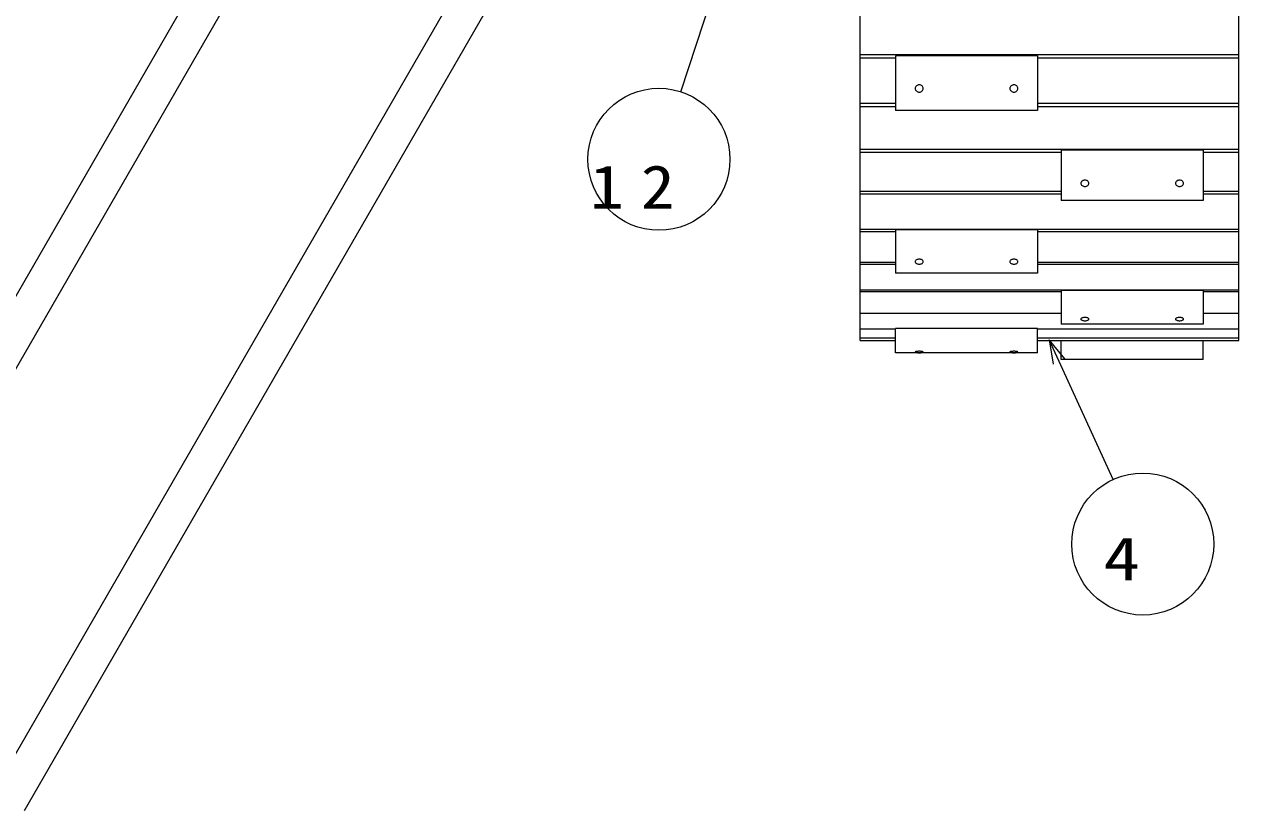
# Model space of a CAD drawing. Units: millimetres on the paper. Extents: x 0 to 420, y -594 to 297.
# Drawn here: x 100.7 to 152, y 143.6 to 176.8 of the extents above; entities that cross this region are included whole.
import ezdxf
from ezdxf.enums import TextEntityAlignment as Align

# ---------------------------------------------------------------- set-up
doc = ezdxf.new("R2010")
doc.units = ezdxf.units.MM
doc.layers.add('2D', color=7, linetype='Continuous', lineweight=13)
doc.layers.add('AM_5', color=7, linetype='Continuous', lineweight=13)
doc.styles.add('ＭＳ ゴシック', font='')
doc.styles.get('ＭＳ ゴシック').set_extended_font_data('MS Gothic')

msp = doc.modelspace()

# ---------------------------------------------------------------- linework, layer by layer
at = {"layer": '2D'}
for p, q in [((91.036, 149.199), (114.809, 190.374)), ((115.704, 188.876), (92.176, 148.124)), ((122.743, 184.812), (99.215, 144.06)), ((124.488, 184.786), (100.715, 143.611)), ((136.035, 163.465), (136.035, 183.228)), ((152.035, 163.465), (152.035, 183.231)), ((136.035, 175.548), (152.035, 175.548)), ((136.035, 175.405), (137.535, 175.405)), ((137.535, 175.496), (137.535, 173.191)), ((143.535, 175.496), (137.535, 175.496)), ((143.535, 175.496), (143.535, 173.191)), ((143.535, 175.405), (152.035, 175.405)), ((138.368, 174.149), (138.365, 174.119)), ((138.365, 174.119), (138.368, 174.089)), ((138.378, 174.178), (138.368, 174.149)), ((138.368, 174.089), (138.378, 174.06)), ((138.394, 174.205), (138.378, 174.178)), ((138.378, 174.06), (138.394, 174.033)), ((138.415, 174.229), (138.394, 174.205)), ((138.394, 174.033), (138.415, 174.01)), ((138.441, 174.248), (138.415, 174.229)), ((138.415, 174.01), (138.441, 173.99)), ((138.47, 174.262), (138.441, 174.248)), ((138.441, 173.99), (138.47, 173.976)), ((138.502, 174.271), (138.47, 174.262)), ((138.47, 173.976), (138.502, 173.967)), ((138.535, 174.274), (138.502, 174.271)), ((138.568, 174.271), (138.535, 174.274)), ((138.6, 174.262), (138.568, 174.271)), ((138.568, 173.967), (138.6, 173.976)), ((138.63, 174.248), (138.6, 174.262)), ((138.6, 173.976), (138.63, 173.99)), ((138.655, 174.229), (138.63, 174.248)), ((138.63, 173.99), (138.655, 174.01)), ((138.677, 174.205), (138.655, 174.229)), ((138.655, 174.01), (138.677, 174.033)), ((138.692, 174.178), (138.677, 174.205)), ((138.677, 174.033), (138.692, 174.06)), ((138.702, 174.149), (138.692, 174.178)), ((138.692, 174.06), (138.702, 174.089)), ((138.705, 174.119), (138.702, 174.149)), ((138.702, 174.089), (138.705, 174.119)), ((142.368, 174.149), (142.365, 174.119)), ((142.365, 174.119), (142.368, 174.089)), ((142.378, 174.178), (142.368, 174.149)), ((142.368, 174.089), (142.378, 174.06)), ((142.394, 174.205), (142.378, 174.178)), ((142.378, 174.06), (142.394, 174.033)), ((142.415, 174.229), (142.394, 174.205)), ((142.394, 174.033), (142.415, 174.01)), ((142.441, 174.248), (142.415, 174.229)), ((142.415, 174.01), (142.441, 173.99)), ((142.47, 174.262), (142.441, 174.248)), ((142.441, 173.99), (142.47, 173.976)), ((142.502, 174.271), (142.47, 174.262)), ((142.47, 173.976), (142.502, 173.967)), ((142.535, 174.274), (142.502, 174.271)), ((142.568, 174.271), (142.535, 174.274)), ((142.6, 174.262), (142.568, 174.271)), ((142.568, 173.967), (142.6, 173.976)), ((142.63, 174.248), (142.6, 174.262)), ((142.6, 173.976), (142.63, 173.99)), ((142.655, 174.229), (142.63, 174.248)), ((142.63, 173.99), (142.655, 174.01)), ((142.677, 174.205), (142.655, 174.229)), ((142.655, 174.01), (142.677, 174.033)), ((142.692, 174.178), (142.677, 174.205)), ((142.677, 174.033), (142.692, 174.06)), ((142.702, 174.149), (142.692, 174.178)), ((142.692, 174.06), (142.702, 174.089)), ((142.705, 174.119), (142.702, 174.149)), ((142.702, 174.089), (142.705, 174.119)), ((136.035, 173.49), (137.535, 173.49)), ((138.502, 173.967), (138.535, 173.964)), ((138.535, 173.964), (138.568, 173.967)), ((142.502, 173.967), (142.535, 173.964)), ((142.535, 173.964), (142.568, 173.967)), ((143.535, 173.49), (152.035, 173.49)), ((136.035, 173.354), (137.535, 173.354)), ((143.535, 173.191), (137.535, 173.191)), ((143.535, 173.354), (152.035, 173.354)), ((136.035, 171.557), (152.035, 171.557)), ((136.035, 171.431), (144.535, 171.431)), ((144.535, 171.51), (144.535, 169.387)), ((150.535, 171.51), (144.535, 171.51)), ((150.535, 171.51), (150.535, 169.387)), ((150.535, 171.431), (152.035, 171.431)), ((145.368, 170.137), (145.365, 170.111)), ((145.365, 170.111), (145.368, 170.085)), ((145.378, 170.162), (145.368, 170.137)), ((145.368, 170.085), (145.378, 170.06)), ((145.394, 170.186), (145.378, 170.162)), ((145.378, 170.06), (145.394, 170.037)), ((145.415, 170.206), (145.394, 170.186)), ((145.394, 170.037), (145.415, 170.017)), ((145.441, 170.223), (145.415, 170.206)), ((145.415, 170.017), (145.441, 170)), ((145.47, 170.235), (145.441, 170.223)), ((145.441, 170), (145.47, 169.988)), ((145.502, 170.242), (145.47, 170.235)), ((145.47, 169.988), (145.502, 169.98)), ((145.535, 170.245), (145.502, 170.242)), ((145.502, 169.98), (145.535, 169.977)), ((145.568, 170.242), (145.535, 170.245)), ((145.535, 169.977), (145.568, 169.98)), ((145.6, 170.235), (145.568, 170.242)), ((145.568, 169.98), (145.6, 169.988)), ((145.63, 170.223), (145.6, 170.235)), ((145.6, 169.988), (145.63, 170)), ((145.655, 170.206), (145.63, 170.223)), ((145.63, 170), (145.655, 170.017)), ((145.677, 170.186), (145.655, 170.206)), ((145.655, 170.017), (145.677, 170.037)), ((145.692, 170.162), (145.677, 170.186)), ((145.677, 170.037), (145.692, 170.06)), ((145.702, 170.137), (145.692, 170.162)), ((145.692, 170.06), (145.702, 170.085)), ((145.705, 170.111), (145.702, 170.137)), ((145.702, 170.085), (145.705, 170.111)), ((149.368, 170.137), (149.365, 170.111)), ((149.365, 170.111), (149.368, 170.085)), ((149.378, 170.162), (149.368, 170.137)), ((149.368, 170.085), (149.378, 170.06)), ((149.394, 170.186), (149.378, 170.162)), ((149.378, 170.06), (149.394, 170.037)), ((149.415, 170.206), (149.394, 170.186)), ((149.394, 170.037), (149.415, 170.017)), ((149.441, 170.223), (149.415, 170.206)), ((149.415, 170.017), (149.441, 170)), ((149.47, 170.235), (149.441, 170.223)), ((149.441, 170), (149.47, 169.988)), ((149.502, 170.242), (149.47, 170.235)), ((149.47, 169.988), (149.502, 169.98)), ((149.535, 170.245), (149.502, 170.242)), ((149.502, 169.98), (149.535, 169.977)), ((149.568, 170.242), (149.535, 170.245)), ((149.535, 169.977), (149.568, 169.98)), ((149.6, 170.235), (149.568, 170.242)), ((149.568, 169.98), (149.6, 169.988)), ((149.63, 170.223), (149.6, 170.235)), ((149.6, 169.988), (149.63, 170)), ((149.655, 170.206), (149.63, 170.223)), ((149.63, 170), (149.655, 170.017)), ((149.677, 170.186), (149.655, 170.206)), ((149.655, 170.017), (149.677, 170.037)), ((149.692, 170.162), (149.677, 170.186)), ((149.677, 170.037), (149.692, 170.06)), ((149.702, 170.137), (149.692, 170.162)), ((149.692, 170.06), (149.702, 170.085)), ((149.705, 170.111), (149.702, 170.137)), ((149.702, 170.085), (149.705, 170.111)), ((136.035, 169.778), (144.535, 169.778)), ((136.035, 169.663), (144.535, 169.663)), ((150.535, 169.387), (144.535, 169.387)), ((150.535, 169.778), (152.035, 169.778)), ((150.535, 169.663), (152.035, 169.663)), ((136.035, 168.179), (152.035, 168.179)), ((136.035, 168.077), (137.535, 168.077)), ((137.535, 168.139), (137.535, 166.321)), ((143.535, 168.139), (137.535, 168.139)), ((143.535, 168.139), (143.535, 166.321)), ((143.535, 168.077), (152.035, 168.077)), ((138.368, 166.82), (138.365, 166.8)), ((138.365, 166.8), (138.368, 166.779)), ((138.378, 166.84), (138.368, 166.82)), ((138.394, 166.858), (138.378, 166.84)), ((138.415, 166.874), (138.394, 166.858)), ((138.441, 166.887), (138.415, 166.874)), ((138.47, 166.896), (138.441, 166.887)), ((138.502, 166.902), (138.47, 166.896)), ((138.535, 166.904), (138.502, 166.902)), ((138.568, 166.902), (138.535, 166.904)), ((138.6, 166.896), (138.568, 166.902)), ((138.63, 166.887), (138.6, 166.896)), ((138.655, 166.874), (138.63, 166.887)), ((138.677, 166.858), (138.655, 166.874)), ((138.692, 166.84), (138.677, 166.858)), ((138.702, 166.82), (138.692, 166.84)), ((138.705, 166.8), (138.702, 166.82)), ((138.702, 166.779), (138.705, 166.8)), ((142.368, 166.82), (142.365, 166.8)), ((142.365, 166.8), (142.368, 166.779)), ((142.378, 166.84), (142.368, 166.82)), ((142.394, 166.858), (142.378, 166.84)), ((142.415, 166.874), (142.394, 166.858)), ((142.441, 166.887), (142.415, 166.874)), ((142.47, 166.896), (142.441, 166.887)), ((142.502, 166.902), (142.47, 166.896)), ((142.535, 166.904), (142.502, 166.902)), ((142.568, 166.902), (142.535, 166.904)), ((142.6, 166.896), (142.568, 166.902)), ((142.63, 166.887), (142.6, 166.896)), ((142.655, 166.874), (142.63, 166.887)), ((142.677, 166.858), (142.655, 166.874)), ((142.692, 166.84), (142.677, 166.858)), ((142.702, 166.82), (142.692, 166.84)), ((142.705, 166.8), (142.702, 166.82)), ((142.702, 166.779), (142.705, 166.8)), ((136.035, 166.782), (137.535, 166.782)), ((136.035, 166.695), (137.535, 166.695)), ((143.535, 166.321), (137.535, 166.321)), ((138.368, 166.779), (138.378, 166.76)), ((138.378, 166.76), (138.394, 166.741)), ((138.394, 166.741), (138.415, 166.725)), ((138.415, 166.725), (138.441, 166.712)), ((138.441, 166.712), (138.47, 166.703)), ((138.47, 166.703), (138.502, 166.697)), ((138.502, 166.697), (138.535, 166.695)), ((138.535, 166.695), (138.568, 166.697)), ((138.568, 166.697), (138.6, 166.703)), ((138.6, 166.703), (138.63, 166.712)), ((138.63, 166.712), (138.655, 166.725)), ((138.655, 166.725), (138.677, 166.741)), ((138.677, 166.741), (138.692, 166.76)), ((138.692, 166.76), (138.702, 166.779)), ((142.368, 166.779), (142.378, 166.759)), ((142.378, 166.759), (142.394, 166.741)), ((142.394, 166.741), (142.415, 166.725)), ((142.415, 166.725), (142.441, 166.712)), ((142.441, 166.712), (142.47, 166.703)), ((142.47, 166.703), (142.502, 166.697)), ((142.502, 166.697), (142.535, 166.695)), ((142.535, 166.695), (142.568, 166.697)), ((142.568, 166.697), (142.6, 166.703)), ((142.6, 166.703), (142.63, 166.712)), ((142.63, 166.712), (142.655, 166.725)), ((142.655, 166.725), (142.677, 166.741)), ((142.677, 166.741), (142.692, 166.759)), ((142.692, 166.759), (142.702, 166.779)), ((143.535, 166.782), (152.035, 166.782)), ((143.535, 166.695), (152.035, 166.695)), ((136.035, 165.608), (152.035, 165.608)), ((136.035, 165.537), (144.535, 165.537)), ((144.535, 165.578), (144.535, 164.165)), ((150.535, 165.578), (144.535, 165.578)), ((150.535, 165.578), (150.535, 164.165)), ((150.535, 165.537), (152.035, 165.537)), ((136.035, 164.621), (144.535, 164.621)), ((145.368, 164.39), (145.365, 164.377)), ((145.365, 164.377), (145.368, 164.363)), ((145.378, 164.403), (145.368, 164.39)), ((145.368, 164.363), (145.378, 164.35)), ((145.394, 164.416), (145.378, 164.403)), ((145.378, 164.35), (145.394, 164.338)), ((145.415, 164.426), (145.394, 164.416)), ((145.394, 164.338), (145.415, 164.327)), ((145.441, 164.435), (145.415, 164.426)), ((145.415, 164.327), (145.441, 164.319)), ((145.47, 164.441), (145.441, 164.435)), ((145.441, 164.319), (145.47, 164.312)), ((145.502, 164.445), (145.47, 164.441)), ((145.47, 164.312), (145.502, 164.308)), ((145.535, 164.447), (145.502, 164.445)), ((145.502, 164.308), (145.535, 164.307)), ((145.568, 164.445), (145.535, 164.447)), ((145.535, 164.307), (145.568, 164.308)), ((145.6, 164.441), (145.568, 164.445)), ((145.568, 164.308), (145.6, 164.312)), ((145.63, 164.435), (145.6, 164.441)), ((145.6, 164.312), (145.63, 164.319)), ((145.655, 164.426), (145.63, 164.435)), ((145.63, 164.319), (145.655, 164.327)), ((145.677, 164.416), (145.655, 164.426)), ((145.655, 164.327), (145.677, 164.338)), ((145.692, 164.403), (145.677, 164.416)), ((145.677, 164.338), (145.692, 164.35)), ((145.702, 164.39), (145.692, 164.403)), ((145.692, 164.35), (145.702, 164.363)), ((145.705, 164.377), (145.702, 164.39)), ((145.702, 164.363), (145.705, 164.377)), ((149.368, 164.39), (149.365, 164.377)), ((149.365, 164.377), (149.368, 164.363)), ((149.378, 164.403), (149.368, 164.39)), ((149.368, 164.363), (149.378, 164.35)), ((149.394, 164.416), (149.378, 164.403)), ((149.378, 164.35), (149.394, 164.338)), ((149.415, 164.426), (149.394, 164.416)), ((149.394, 164.338), (149.415, 164.327)), ((149.441, 164.435), (149.415, 164.426)), ((149.415, 164.327), (149.441, 164.319)), ((149.47, 164.441), (149.441, 164.435)), ((149.441, 164.319), (149.47, 164.312)), ((149.502, 164.445), (149.47, 164.441)), ((149.47, 164.312), (149.502, 164.308)), ((149.535, 164.447), (149.502, 164.445)), ((149.502, 164.308), (149.535, 164.307)), ((149.568, 164.445), (149.535, 164.447)), ((149.535, 164.307), (149.568, 164.308)), ((149.6, 164.441), (149.568, 164.445)), ((149.568, 164.308), (149.6, 164.312)), ((149.63, 164.435), (149.6, 164.441)), ((149.6, 164.312), (149.63, 164.319)), ((149.655, 164.426), (149.63, 164.435)), ((149.63, 164.319), (149.655, 164.327)), ((149.677, 164.416), (149.655, 164.426)), ((149.655, 164.327), (149.677, 164.338)), ((149.692, 164.403), (149.677, 164.416)), ((149.677, 164.338), (149.692, 164.35)), ((149.702, 164.39), (149.692, 164.403)), ((149.692, 164.35), (149.702, 164.363)), ((149.705, 164.377), (149.702, 164.39)), ((149.702, 164.363), (149.705, 164.377)), ((150.535, 164.621), (152.035, 164.621)), ((136.035, 163.96), (137.535, 163.96)), ((137.535, 162.944), (137.535, 163.978)), ((143.535, 163.978), (137.535, 163.978)), ((143.535, 162.944), (143.535, 163.978)), ((143.535, 163.96), (152.035, 163.96)), ((150.535, 164.165), (144.535, 164.165)), ((136.035, 163.581), (137.535, 163.581)), ((136.035, 163.465), (137.535, 163.465)), ((143.535, 163.581), (152.035, 163.581)), ((143.535, 163.465), (152.035, 163.465)), ((144.535, 162.665), (144.535, 163.465)), ((150.535, 162.665), (150.535, 163.465)), ((143.535, 162.944), (137.535, 162.944)), ((138.368, 162.989), (138.365, 162.983)), ((138.365, 162.983), (138.368, 162.977)), ((138.378, 162.995), (138.368, 162.989)), ((138.368, 162.977), (138.378, 162.972)), ((138.394, 163), (138.378, 162.995)), ((138.378, 162.972), (138.394, 162.966)), ((138.415, 163.005), (138.394, 163)), ((138.394, 162.966), (138.415, 162.962)), ((138.441, 163.009), (138.415, 163.005)), ((138.415, 162.962), (138.441, 162.958)), ((138.47, 163.012), (138.441, 163.009)), ((138.441, 162.958), (138.47, 162.955)), ((138.502, 163.014), (138.47, 163.012)), ((138.47, 162.955), (138.502, 162.953)), ((138.535, 163.014), (138.502, 163.014)), ((138.502, 162.953), (138.535, 162.953)), ((138.568, 163.014), (138.535, 163.014)), ((138.535, 162.953), (138.568, 162.953)), ((138.6, 163.012), (138.568, 163.014)), ((138.568, 162.953), (138.6, 162.955)), ((138.63, 163.009), (138.6, 163.012)), ((138.6, 162.955), (138.63, 162.958)), ((138.655, 163.005), (138.63, 163.009)), ((138.63, 162.958), (138.655, 162.962)), ((138.677, 163), (138.655, 163.005)), ((138.655, 162.962), (138.677, 162.966)), ((138.692, 162.995), (138.677, 163)), ((138.677, 162.966), (138.692, 162.972)), ((138.702, 162.989), (138.692, 162.995)), ((138.692, 162.972), (138.702, 162.977)), ((138.705, 162.983), (138.702, 162.989)), ((138.702, 162.977), (138.705, 162.983)), ((142.368, 162.989), (142.365, 162.983)), ((142.365, 162.983), (142.368, 162.977)), ((142.378, 162.995), (142.368, 162.989)), ((142.368, 162.977), (142.378, 162.972)), ((142.394, 163), (142.378, 162.995)), ((142.378, 162.972), (142.394, 162.966)), ((142.415, 163.005), (142.394, 163)), ((142.394, 162.966), (142.415, 162.962)), ((142.441, 163.009), (142.415, 163.005)), ((142.415, 162.962), (142.441, 162.958)), ((142.47, 163.012), (142.441, 163.009)), ((142.441, 162.958), (142.47, 162.955)), ((142.502, 163.014), (142.47, 163.012)), ((142.47, 162.955), (142.502, 162.953)), ((142.535, 163.014), (142.502, 163.014)), ((142.502, 162.953), (142.535, 162.953)), ((142.568, 163.014), (142.535, 163.014)), ((142.535, 162.953), (142.568, 162.953)), ((142.6, 163.012), (142.568, 163.014)), ((142.568, 162.953), (142.6, 162.955)), ((142.63, 163.009), (142.6, 163.012)), ((142.6, 162.955), (142.63, 162.958)), ((142.655, 163.005), (142.63, 163.009)), ((142.63, 162.958), (142.655, 162.962)), ((142.677, 163), (142.655, 163.005)), ((142.655, 162.962), (142.677, 162.966)), ((142.692, 162.995), (142.677, 163)), ((142.677, 162.966), (142.692, 162.972)), ((142.702, 162.989), (142.692, 162.995)), ((142.692, 162.972), (142.702, 162.977)), ((142.705, 162.983), (142.702, 162.989)), ((142.702, 162.977), (142.705, 162.983)), ((150.535, 162.665), (144.535, 162.665))]:
    msp.add_line(p, q, dxfattribs=at)
at = {"layer": 'AM_5'}
for p, q in [((128.466, 173.978), (131.54, 183.382)), ((144.026, 163.494), (144.2, 162.473)), ((144.687, 162.696), (144.026, 163.494)), ((144.443, 162.585), (144.026, 163.494)), ((146.73, 157.6), (144.443, 162.585))]:
    msp.add_line(p, q, dxfattribs=at)
for centre in [(127.534, 171.126), (147.981, 154.874)]:
    msp.add_circle(centre, 3, dxfattribs=at)

# ---------------------------------------------------------------- texts
at = {"layer": 'AM_5', "style": 'ＭＳ ゴシック', "width": 1.25}
msp.add_text('4', height=1.833, dxfattribs=at).set_placement((146.314, 152.79), align=Align.BOTTOM_LEFT)
at = {"layer": 'AM_5', "insert": (124.617, 169.043), "char_height": 1.833, "attachment_point": 7, "style": 'ＭＳ ゴシック'}
msp.add_mtext('\\T1.5;\\W1.15;12', dxfattribs=at)

doc.saveas('drawing.dxf')
